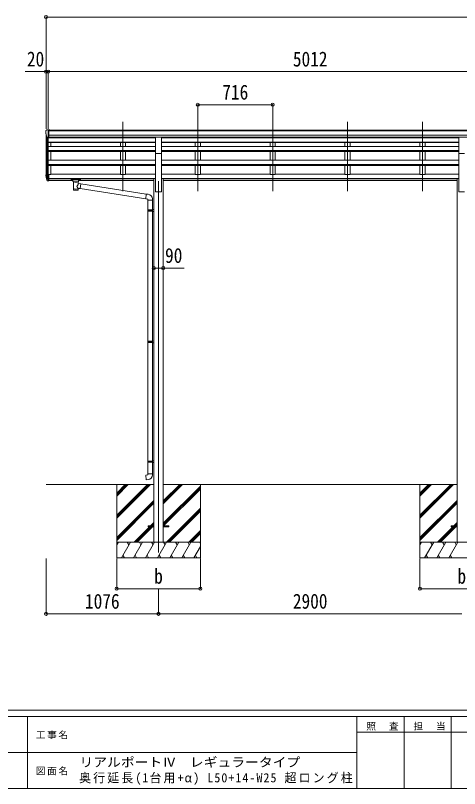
# Model space of a CAD drawing. Units: millimetres at full size, sheet at 1:30. Extents: x -8385 to 8479, y -5853 to 5787.
# Drawn here: x -518 to 3729, y -5853 to 1540 of the extents above; entities that cross this region are included whole.
import ezdxf
from ezdxf.enums import TextEntityAlignment as Align

# ---------------------------------------------------------------- set-up
doc = ezdxf.new("R2010")
doc.units = ezdxf.units.MM
doc.header["$LTSCALE"] = 30
doc.header["$PDMODE"] = 32
doc.header["$PDSIZE"] = 30
for name, color, linetype, lineweight in [('0-0_0', 7, 'Continuous', 9), ('0-1_本体', 4, 'Continuous', 9), ('0-2_部品', 7, 'Continuous', 9), ('0-8_PARTS2', 2, 'Continuous', 9), ('0-A_寸法', 6, 'Continuous', 9), ('F-0_240', 7, 'Continuous', 9)]:
    doc.layers.add(name, color=color, linetype=linetype, lineweight=lineweight)
doc.styles.add('ＭＳ ゴシック', font='')
doc.styles.get('ＭＳ ゴシック').set_extended_font_data('MS Gothic')

msp = doc.modelspace()

# ---------------------------------------------------------------- linework, layer by layer
at = {"layer": '0-0_0'}
for p, q in [((-225.87, -2945.47), (804.93, -2945.47)), ((450.13, -2945.47), (450.13, -3645.47)), ((450.13, -3239.65), (744.31, -2945.47)), ((450.13, -3253.79), (758.45, -2945.47)), ((450.13, -3267.93), (772.6, -2945.47)), ((450.13, -3055.8), (560.46, -2945.47)), ((450.13, -3041.66), (546.32, -2945.47)), ((450.13, -3027.52), (532.18, -2945.47)), ((895.33, -2945.47), (3704.93, -2945.47)), ((895.33, -3131.1), (1080.96, -2945.47)), ((895.33, -3116.96), (1066.82, -2945.47)), ((895.33, -3102.82), (1052.68, -2945.47)), ((1250.13, -2945.47), (1250.13, -3645.47)), ((3350.13, -2945.47), (3350.13, -3645.47)), ((3350.13, -3239.65), (3644.31, -2945.47)), ((3350.13, -3253.79), (3658.45, -2945.47)), ((3350.13, -3267.93), (3672.6, -2945.47)), ((3350.13, -3055.8), (3460.46, -2945.47)), ((3350.13, -3041.66), (3446.32, -2945.47)), ((3350.13, -3027.52), (3432.18, -2945.47)), ((895.33, -3314.95), (1250.13, -2960.15)), ((895.33, -3329.09), (1250.13, -2974.29)), ((897.59, -3340.97), (1250.13, -2988.44)), ((450.13, -3451.78), (804.93, -3096.98)), ((3350.13, -3451.78), (3704.93, -3096.98)), ((450.13, -3465.92), (804.93, -3111.13)), ((450.13, -3480.07), (804.93, -3125.27)), ((926.94, -3495.47), (1250.13, -3172.28)), ((3350.13, -3465.92), (3704.93, -3111.13)), ((3350.13, -3480.07), (3704.93, -3125.27)), ((941.08, -3495.47), (1250.13, -3186.43)), ((955.23, -3495.47), (1250.13, -3200.57)), ((773.07, -3340.97), (804.93, -3309.11)), ((787.22, -3340.97), (804.93, -3323.26)), ((3673.07, -3340.97), (3704.93, -3309.11)), ((3687.22, -3340.97), (3704.93, -3323.26)), ((618.57, -3495.47), (764.07, -3349.97)), ((632.72, -3495.47), (778.22, -3349.97)), ((646.86, -3495.47), (792.36, -3349.97)), ((801.36, -3340.97), (804.93, -3337.4)), ((1139.07, -3495.47), (1250.13, -3384.41)), ((1153.22, -3495.47), (1250.13, -3398.56)), ((3518.57, -3495.47), (3664.07, -3349.97)), ((3532.72, -3495.47), (3678.22, -3349.97)), ((3546.86, -3495.47), (3692.36, -3349.97)), ((3701.36, -3340.97), (3704.93, -3337.4)), ((1167.36, -3495.47), (1250.13, -3412.7)), ((1250.13, -3495.47), (450.13, -3495.47)), ((450.13, -3522.98), (466.01, -3495.47)), ((494.88, -3645.47), (581.48, -3495.47)), ((566.48, -3521.45), (551.48, -3495.47)), ((610.35, -3645.47), (696.95, -3495.47)), ((681.95, -3521.45), (666.95, -3495.47)), ((725.82, -3645.47), (812.42, -3495.47)), ((797.42, -3521.45), (782.42, -3495.47)), ((841.29, -3645.47), (927.89, -3495.47)), ((912.89, -3521.45), (897.89, -3495.47)), ((956.76, -3645.47), (1043.36, -3495.47)), ((1028.36, -3521.45), (1013.36, -3495.47)), ((1072.23, -3645.47), (1158.83, -3495.47)), ((1128.83, -3495.47), (1143.83, -3521.45)), ((1187.7, -3645.47), (1250.13, -3537.33)), ((1244.3, -3495.47), (1250.13, -3505.57)), ((4150.13, -3495.47), (3350.13, -3495.47)), ((3350.13, -3522.98), (3366.01, -3495.47)), ((3394.88, -3645.47), (3481.48, -3495.47)), ((3466.48, -3521.45), (3451.48, -3495.47)), ((3510.35, -3645.47), (3596.95, -3495.47)), ((3581.95, -3521.45), (3566.95, -3495.47)), ((3625.82, -3645.47), (3712.42, -3495.47)), ((3697.42, -3521.45), (3682.42, -3495.47)), ((509.88, -3619.49), (524.87, -3645.47)), ((625.35, -3619.49), (640.35, -3645.47)), ((740.82, -3619.49), (755.82, -3645.47)), ((856.29, -3619.49), (871.29, -3645.47)), ((971.76, -3619.49), (986.76, -3645.47)), ((1087.23, -3619.49), (1102.23, -3645.47)), ((1202.7, -3619.49), (1217.7, -3645.47)), ((3409.88, -3619.49), (3424.87, -3645.47)), ((3525.35, -3619.49), (3540.35, -3645.47)), ((3640.82, -3619.49), (3655.82, -3645.47)), ((450.13, -3645.47), (1250.13, -3645.47)), ((3350.13, -3645.47), (4150.13, -3645.47))]:
    msp.add_line(p, q, dxfattribs=at)
at = {"layer": '0-1_本体'}
for p, q in [((-225.87, 17.35), (-225.87, 406.33)), ((-221.59, 387.53), (-221.59, -5.23)), ((-211.87, 372.17), (-211.87, -23.23)), ((-205.87, 371.7), (-205.87, 21.2)), ((-205.87, 371.15), (822.63, 371.15)), ((-199.37, 443.08), (4789.63, 443.08)), ((-199.37, 437.73), (4789.63, 437.73)), ((-199.37, 394.2), (4799.63, 394.2)), ((-199.37, 376.53), (4799.63, 376.53)), ((-199.37, 374.16), (822.63, 374.16)), ((-180.87, 371.15), (-180.87, 374.16)), ((485.13, 374.07), (485.13, 371.77)), ((535.13, 374.07), (535.13, 371.77)), ((877.63, 374.16), (3722.63, 374.16)), ((877.63, 371.15), (3722.63, 371.15)), ((1201.13, 374.07), (1201.13, 371.77)), ((1251.13, 374.07), (1251.13, 371.77)), ((1917.13, 374.07), (1917.13, 371.24)), ((1967.13, 374.07), (1967.13, 371.24)), ((2633.13, 374.16), (2633.13, 371.15)), ((2683.13, 374.16), (2683.13, 371.15)), ((3349.13, 374.16), (3349.13, 371.15)), ((3399.13, 374.16), (3399.13, 371.15)), ((822.63, 329), (-205.87, 329)), ((822.63, 327.61), (-205.87, 327.61)), ((822.63, 323.83), (-205.87, 323.83)), ((-180.87, 287.76), (-180.87, 323.83)), ((485.13, 323.83), (485.13, 287.76)), ((535.13, 323.83), (535.13, 287.76)), ((3722.63, 329), (877.63, 329)), ((3722.63, 327.61), (877.63, 327.61)), ((3722.63, 323.83), (877.63, 323.83)), ((1201.13, 323.83), (1201.13, 287.76)), ((1251.13, 323.83), (1251.13, 287.76)), ((1917.13, 323.83), (1917.13, 287.76)), ((1967.13, 323.83), (1967.13, 287.76)), ((2633.13, 323.83), (2633.13, 287.76)), ((2683.13, 323.83), (2683.13, 287.76)), ((3349.13, 323.83), (3349.13, 287.76)), ((3399.13, 323.83), (3399.13, 287.76)), ((822.63, 287.76), (-205.87, 287.76)), ((822.63, 247.02), (-205.87, 247.02)), ((822.63, 245.54), (-205.87, 245.54)), ((822.63, 238.75), (-205.87, 238.75)), ((-180.87, 155.39), (-180.87, 238.75)), ((485.13, 238.75), (485.13, 155.69)), ((535.13, 238.75), (535.13, 155.69)), ((822.63, -145.49), (822.63, 242.74)), ((3722.63, 287.76), (877.63, 287.76)), ((3722.63, 247.02), (877.63, 247.02)), ((3722.63, 245.54), (877.63, 245.54)), ((877.63, -145.49), (877.63, 242.74)), ((3722.63, 238.75), (877.63, 238.75)), ((1201.13, 238.75), (1201.13, 155.69)), ((1251.13, 238.75), (1251.13, 155.69)), ((1917.13, 238.75), (1917.13, 155.69)), ((1967.13, 238.75), (1967.13, 155.69)), ((2633.13, 238.75), (2633.13, 155.39)), ((2683.13, 238.75), (2683.13, 155.39)), ((3349.13, 238.75), (3349.13, 155.39)), ((3399.13, 238.75), (3399.13, 155.39)), ((3722.63, -145.49), (3722.63, 242.74)), ((-205.87, 155.39), (822.63, 155.39)), ((877.63, 155.39), (3722.63, 155.39)), ((822.63, 116.18), (-205.87, 116.18)), ((822.63, 114.71), (-205.87, 114.71)), ((822.63, 105.04), (-205.87, 105.04)), ((-180.87, 18.98), (-180.87, 105.04)), ((485.13, 105.22), (485.13, 18.98)), ((535.13, 105.22), (535.13, 18.98)), ((3722.63, 116.18), (877.63, 116.18)), ((3722.63, 114.71), (877.63, 114.71)), ((3722.63, 105.04), (877.63, 105.04)), ((1201.13, 105.22), (1201.13, 18.98)), ((1251.13, 105.22), (1251.13, 18.98)), ((1917.13, 105.22), (1917.13, 18.98)), ((1967.13, 105.22), (1967.13, 18.98)), ((2633.13, 105.22), (2633.13, 18.98)), ((2683.13, 105.22), (2683.13, 18.98)), ((3349.13, 105.22), (3349.13, 18.98)), ((3399.13, 105.22), (3399.13, 18.98)), ((-180.87, 19), (-199.37, 19)), ((-180.87, 23.79), (485.13, 23.8)), ((535.13, 19), (485.13, 19)), ((535.13, 23.8), (822.63, 23.8)), ((877.63, 23.8), (1201.13, 23.8)), ((1251.13, 19), (1201.13, 19)), ((1251.13, 23.8), (1917.13, 23.8)), ((1967.13, 19), (1917.13, 19)), ((1967.13, 23.8), (2633.13, 23.8)), ((2683.13, 19), (2633.13, 19)), ((2683.13, 23.8), (3349.13, 23.8)), ((3399.13, 19), (3349.13, 19)), ((3399.13, 23.8), (3722.63, 23.8)), ((-199.37, -20.51), (804.93, -20.51)), ((-199.37, -21.89), (804.93, -21.89)), ((-199.37, -39.07), (32.13, -39.07)), ((86.13, -39.07), (804.93, -39.07)), ((804.93, -19.11), (822.63, -19.11)), ((804.93, -19.11), (804.93, -3495.47)), ((877.63, -19.11), (895.33, -19.11)), ((895.33, -19.11), (895.33, -3495.49)), ((895.33, -20.51), (3704.93, -20.51)), ((895.33, -21.89), (3704.93, -21.89)), ((895.33, -39.07), (3704.93, -39.07)), ((3704.93, -19.11), (3722.63, -19.11)), ((3704.93, -19.11), (3704.93, -3495.49)), ((822.63, -145.49), (877.63, -145.49)), ((3722.63, -145.49), (3777.63, -145.49))]:
    msp.add_line(p, q, dxfattribs=at)
at = {"layer": '0-2_部品'}
for p, q in [((-220.96, 444.56), (-225.03, 438.76)), ((-217.87, 445.13), (-220.2, 444.99)), ((-217.87, 445.13), (-199.37, 445.13)), ((-205.87, 372.15), (-205.87, 445.13)), ((-199.37, 445.13), (-189.37, 445.04)), ((-199.37, 373.15), (-199.37, 445.13)), ((-189.37, 443.53), (-189.37, 445.04)), ((-227.87, 435.76), (-227.87, 435.13)), ((-213.49, 373.96), (-222.77, 390.03)), ((-205.87, 372.15), (-211.08, 372.47)), ((-199.37, 373.15), (-205.87, 373.15)), ((822.63, 375.26), (877.63, 375.26)), ((822.63, 218.31), (822.63, 375.26)), ((877.63, 218.31), (877.63, 375.26)), ((3722.63, 375.26), (3777.63, 375.26)), ((3722.63, 218.31), (3722.63, 375.26)), ((822.63, 218.31), (877.63, 218.31)), ((3722.63, 218.31), (3777.63, 218.31)), ((-205.87, 19.82), (-205.87, -42.06)), ((-199.37, 19.82), (-205.87, 19.82)), ((-199.37, 19.82), (-199.37, -41.24)), ((-223.48, -6.22), (-213.31, -25.39)), ((-212.3, -24.14), (-222.06, -5.72)), ((-220.89, -23.07), (-213.31, -40.56)), ((-205.87, -24.89), (-211, -24.89)), ((-205.87, -26.89), (-210.71, -26.89)), ((-205.87, -42.06), (-210.71, -42.06)), ((-199.37, -18.49), (-205.87, -18.49)), ((-199.37, -23.89), (-205.87, -23.89)), ((-199.37, -41.24), (-205.87, -41.24)), ((15.63, -26.95), (15.63, -37.71)), ((15.63, -27.14), (15.63, -28.68)), ((17.63, -26.29), (100.63, -26.29)), ((17.63, -28.47), (100.63, -28.47)), ((17.63, -38.38), (32.13, -38.38)), ((32.13, -45.18), (32.13, -34.91)), ((36.23, -49.68), (36.21, -129.98)), ((82.03, -67.26), (82.03, -49.67)), ((107.25, -71.16), (82.03, -67.25)), ((86.13, -45.18), (86.13, -34.91)), ((86.13, -38.38), (100.63, -38.38)), ((107.25, -71.16), (100.23, -116.42)), ((102.63, -26.95), (102.63, -37.71)), ((107.25, -71.16), (731.22, -167.96)), ((82.05, -129.98), (82.03, -113.35)), ((82.03, -113.6), (100.23, -116.42)), ((727.21, -213.79), (100.23, -116.42)), ((752.05, -169.78), (731.22, -167.96)), ((793.13, -225.53), (793.13, -214.61)), ((747.13, -225.53), (793.13, -225.53)), ((749.13, -225.53), (749.13, -319.53)), ((791.13, -225.53), (791.13, -316.97)), ((747.13, -321.53), (748.13, -319.53)), ((747.13, -321.53), (791.13, -321.53)), ((747.13, -321.53), (747.13, -329.53)), ((747.13, -329.53), (791.13, -329.53)), ((747.13, -329.53), (748.13, -331.53)), ((748.13, -319.53), (791.13, -319.53)), ((748.13, -331.53), (791.13, -331.53)), ((749.13, -331.53), (749.13, -1575.72)), ((786.65, -321.53), (786.22, -319.53)), ((789.13, -317.03), (805.13, -316.56)), ((789.13, -319.03), (789.13, -317.03)), ((789.13, -319.03), (791.13, -319.03)), ((789.13, -334.03), (789.13, -332.03)), ((789.13, -334.03), (805.13, -334.5)), ((791.13, -334.09), (791.13, -1573.16)), ((805.13, -316.56), (805.13, -334.5)), ((747.13, -1577.72), (748.13, -1575.72)), ((747.13, -1577.72), (791.13, -1577.72)), ((747.13, -1577.72), (747.13, -1585.72)), ((747.13, -1585.72), (791.13, -1585.72)), ((747.13, -1585.72), (748.13, -1587.72)), ((748.13, -1575.72), (791.13, -1575.72)), ((748.13, -1587.72), (791.13, -1587.72)), ((749.13, -1587.72), (749.13, -2720.88)), ((786.65, -1577.72), (786.22, -1575.72)), ((789.13, -1573.22), (805.13, -1572.75)), ((789.13, -1575.22), (789.13, -1573.22)), ((789.13, -1575.22), (791.13, -1575.22)), ((789.13, -1590.22), (789.13, -1588.22)), ((789.13, -1590.22), (805.13, -1590.69)), ((791.13, -1590.28), (791.13, -2718.32)), ((805.13, -1572.75), (805.13, -1590.69)), ((747.13, -2722.88), (748.13, -2720.88)), ((747.13, -2722.88), (791.13, -2722.88)), ((747.13, -2722.88), (747.13, -2730.88)), ((747.13, -2730.88), (791.13, -2730.88)), ((747.13, -2730.88), (748.13, -2732.88)), ((748.13, -2720.88), (791.13, -2720.88)), ((748.13, -2732.88), (791.13, -2732.88)), ((749.13, -2732.88), (749.13, -2842.88)), ((786.65, -2722.88), (786.22, -2720.88)), ((789.13, -2718.38), (805.13, -2717.91)), ((789.13, -2720.38), (789.13, -2718.38)), ((789.13, -2720.38), (791.13, -2720.38)), ((789.13, -2735.38), (789.13, -2733.38)), ((805.13, -2717.91), (805.13, -2735.85)), ((789.13, -2735.38), (805.13, -2735.85)), ((791.13, -2735.44), (791.13, -2842.88)), ((747.13, -2842.88), (793.13, -2842.88)), ((747.13, -2852.88), (747.13, -2842.88)), ((793.13, -2842.88), (793.13, -2853.79))]:
    msp.add_line(p, q, dxfattribs=at)
at = {"layer": '0-2_部品', "color": 4}
for p, q in [((750.33, -3340.97), (750.33, -3349.97)), ((805.13, -3340.97), (750.33, -3340.97)), ((805.13, -3349.97), (750.33, -3349.97)), ((949.93, -3340.97), (895.13, -3340.97)), ((3650.33, -3340.97), (3650.33, -3349.97)), ((3705.13, -3340.97), (3650.33, -3340.97)), ((3705.13, -3349.97), (3650.33, -3349.97))]:
    msp.add_line(p, q, dxfattribs=at)
at = {"layer": '0-2_部品'}
for points in [[(15.63, -26.95), (15.67, -26.76), (15.75, -26.62), (15.85, -26.53), (15.95, -26.47), (16.07, -26.42), (16.37, -26.36), (16.86, -26.31), (17.4, -26.29), (17.63, -26.29)], [(15.63, -37.71), (15.67, -37.91), (15.75, -38.04), (15.85, -38.14), (15.95, -38.2), (16.07, -38.24), (16.37, -38.31), (16.86, -38.35), (17.4, -38.37), (17.63, -38.38)], [(32.17, -45.13), (32.15, -45.48), (32.39, -46.44), (32.91, -47.32), (33.72, -48.16), (34.83, -48.96), (36.23, -49.68)], [(82.03, -49.67), (82.26, -49.58), (83.62, -48.84), (84.73, -48), (85.49, -47.13), (85.95, -46.23), (86.12, -45.34)], [(100.63, -26.29), (100.98, -26.29), (101.51, -26.32), (101.96, -26.37), (102.27, -26.45), (102.44, -26.54), (102.56, -26.68), (102.62, -26.86), (102.63, -26.95)], [(100.63, -38.38), (100.98, -38.37), (101.51, -38.35), (101.96, -38.3), (102.27, -38.22), (102.44, -38.12), (102.56, -37.98), (102.62, -37.8), (102.63, -37.71)], [(731.22, -167.96), (727.21, -213.79), (747.13, -215.53), (747.13, -225.53)], [(786.65, -321.53), (786.65, -329.53), (786.22, -331.53)], [(789.13, -332.03), (791.13, -332.03), (791.13, -319.03)], [(786.65, -1577.72), (786.65, -1585.72), (786.22, -1587.72)], [(789.13, -1588.22), (791.13, -1588.22), (791.13, -1575.22)], [(786.65, -2722.88), (786.65, -2730.88), (786.22, -2732.88)], [(789.13, -2733.38), (791.13, -2733.38), (791.13, -2720.38)], [(752.05, -2898.62), (731.22, -2900.45), (727.21, -2854.62), (747.13, -2852.88)]]:
    msp.add_lwpolyline(points, dxfattribs=at)
at = {"layer": '0-2_部品', "color": 4}
msp.add_lwpolyline([(949.93, -3340.97), (949.93, -3349.97), (895.13, -3349.97)], dxfattribs=at)
at = {"layer": '0-2_部品'}
for centre, radius, start, end in [((-220.14, 443.99), 1, 93.5, 145), ((-224.87, 435.76), 3, 93, 180), ((-25.87, 435.13), 202, 180, 192.90261), ((-210.89, 375.46), 3, 210, 266.5), ((-137.21, 15.95), 89.07, 174.49576, 194.41188), ((-137.92, 20.23), 88.05, 177.22392, 197.21071), ((-92.65, 13.01), 133.22, 183.27987, 195.71302), ((-210.71, -23.89), 3, 210, 270), ((-210.71, -39.06), 3, 210, 270), ((-211, -23.39), 1.5, 210, 270), ((748.13, -214.61), 45, 0, 85), ((748.13, -2853.79), 45, 275, 0)]:
    msp.add_arc(centre, radius, start, end, dxfattribs=at)
for centre, major_axis, ratio, start_param, end_param in [((17.63, -28.68), (2, 0), 0.109601, 1.5707963, 3.1415927), ((59.13, -34.91), (27, 0), 0.122176, 6.2831853, 9.424778), ((59.14, -50.14), (-22.91, 0.42), 0.072511, 0.0008029, 1.5715993), ((59.14, -51.76), (-22.91, 0.42), 0.072511, 0.0008029, 1.5715993), ((59.12, -50.14), (22.92, 0.42), 0.07247, 4.71158, 6.2823764), ((59.12, -51.76), (22.92, 0.42), 0.07247, 4.71158, 6.2823764), ((59.13, -93.8), (-22.81, -26.62), 0.234429, 1.6855472, 3.1268519), ((70.13, -45.18), (16, 0), 0.361356, 6.2636979, 6.2831853), ((100.63, -28.68), (2, 0), 0.109601, 0, 1.5707963), ((59.13, -129.98), (22.92, 0), 0.101955, 3.1415499, 6.2833984), ((59.13, -117.53), (22.91, 0), 0.122865, 3.1415927, 6.2831853), ((61.69, -91.15), (20.32, -22.25), 0.045535, 0.0389954, 1.3075346)]:
    msp.add_ellipse(centre, major_axis=major_axis, ratio=ratio, start_param=start_param, end_param=end_param, dxfattribs=at)
at = {"layer": '0-8_PARTS2'}
for p, q in [((510.13, -139.27), (510.13, 523.26)), ((1226.13, -139.27), (1226.13, 523.26)), ((1942.13, -139.27), (1942.13, 523.26)), ((2658.13, -139.27), (2658.13, 523.26)), ((3374.13, -139.27), (3374.13, 523.26)), ((850.13, -45.47), (850.13, -3595.47))]:
    msp.add_line(p, q, dxfattribs=at)
at = {"layer": '0-A_寸法'}
for p, q in [((-225.87, 1524.82), (-225.87, 457.26)), ((-225.87, 1524.82), (6258.13, 1524.82)), ((-225.87, 1002.89), (-425.87, 1002.89)), ((-225.87, 1002.89), (-225.87, 457.26)), ((-225.87, 1002.89), (-205.87, 1002.89)), ((-205.87, 1002.89), (-205.87, 457.26)), ((-205.87, 1002.89), (4806.13, 1002.89)), ((-205.87, 1002.89), (-205.87, 457.26)), ((1226.13, 686.27), (1226.13, 457.26)), ((1226.13, 686.27), (1942.13, 686.27)), ((1942.13, 686.27), (1942.13, 457.26)), ((805.13, -875.65), (895.13, -875.65)), ((895.13, -875.65), (1095.13, -875.65)), ((-225.87, -4181.84), (-225.87, -3652.89)), ((450.13, -3941.86), (450.13, -3652.89)), ((1250.13, -3941.86), (1250.13, -3652.89)), ((3350.13, -3941.86), (3350.13, -3652.89)), ((450.13, -3941.86), (1250.13, -3941.86)), ((850.13, -4181.84), (850.13, -3941.86)), ((3350.13, -3941.86), (4150.13, -3941.86)), ((-225.87, -4181.84), (850.13, -4181.84)), ((850.13, -4181.84), (3750.13, -4181.84))]:
    msp.add_line(p, q, dxfattribs=at)
for p in [(-225.87, 1524.82), (-225.87, 1002.89), (-205.87, 1002.89), (1226.13, 686.27), (1942.13, 686.27), (805.13, -875.65), (895.13, -875.65), (450.13, -3941.86), (1250.13, -3941.86), (3350.13, -3941.86), (-225.87, -4181.84), (850.13, -4181.84)]:
    msp.add_point(p, dxfattribs=at)
at = {"layer": 'F-0_240', "color": 5}
for p, q in [((-8385.45, -5102.66), (8054.55, -5102.66)), ((-8385.45, -5162.66), (5387.79, -5162.66)), ((-402.21, -5162.66), (-402.21, -5852.66)), ((2747.79, -5162.66), (2747.79, -5852.66)), ((3197.79, -5162.66), (3197.79, -5852.66)), ((3647.79, -5162.66), (3647.79, -5852.66)), ((2747.79, -5312.66), (4547.79, -5312.66)), ((-3402.21, -5507.66), (2747.79, -5507.66)), ((-8385.45, -5852.66), (8054.55, -5852.66))]:
    msp.add_line(p, q, dxfattribs=at)

# ---------------------------------------------------------------- texts
at = {"layer": '0-A_寸法', "color": 7, "style": 'ＭＳ ゴシック', "width": 0.85}
for s, p in [('20', (-408.37, 1008.89)), ('5012', (2135.13, 1008.89)), ('716', (1460.38, 692.27)), ('90', (912.63, -869.65)), ('b', (808.88, -3936.86)), ('b', (3708.88, -3936.86)), ('1076', (147.13, -4175.84)), ('2900', (2135.13, -4175.84))]:
    msp.add_text(s, height=143, dxfattribs=at).set_placement(p, align=Align.BOTTOM_LEFT)
at = {"layer": 'F-0_240', "style": 'ＭＳ ゴシック', "width": 1.1}
msp.add_text('リアルポートⅣ\u3000レギュラータイプ', height=87.98, dxfattribs=at).set_placement((93.72, -5671.05), align=Align.BOTTOM_LEFT)
at = {"layer": 'F-0_240', "attachment_point": 7, "style": 'ＭＳ ゴシック'}
for s, insert, char_height in [('\\T1.17;照\u3000査', (2837.79, -5297.66), 65.98), ('\\T1.17;担\u3000当', (3287.79, -5297.66), 65.98), ('\\T1.17;工事名', (-323.11, -5380.16), 65.98), ('\\T1.17;図面名', (-323.11, -5725.16), 65.98), ('\\T1.18;\\W0.95;奥行延長(1台用+α)\\~L50+14-W25\\~超ロング柱', (90.66, -5817.05), 87.98)]:
    msp.add_mtext(s, dxfattribs=dict(at, insert=insert, char_height=char_height))

doc.saveas('drawing.dxf')
